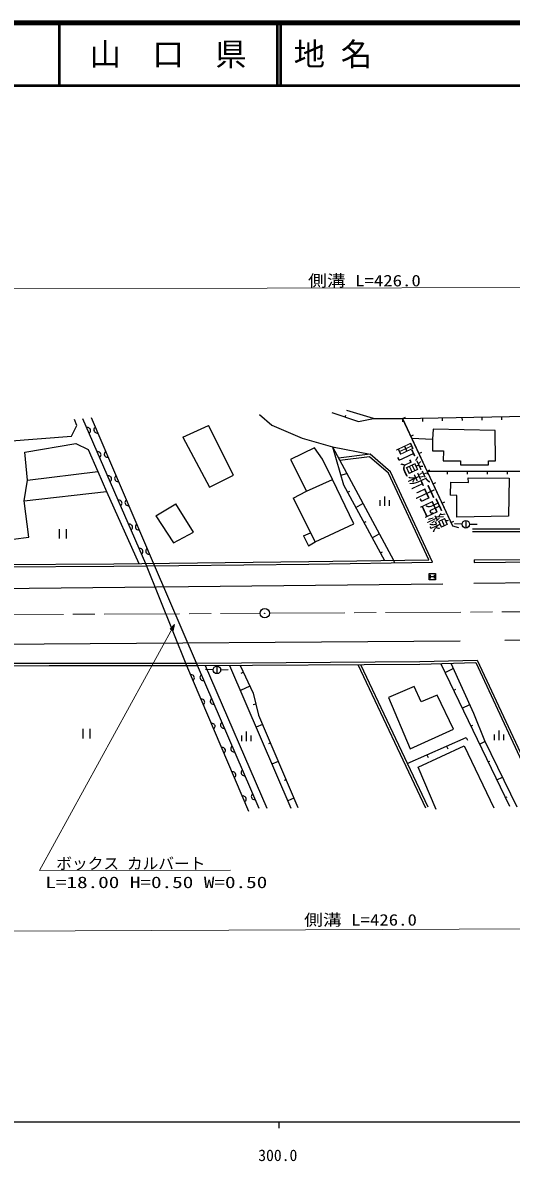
# Model space of a CAD drawing. Units: millimetres, scale not verified. Extents: x 40000 to 680000, y 20000 to 380000.
# Drawn here: x 327223 to 405029, y 198715 to 380000 of the extents above; entities that cross this region are included whole.
import ezdxf
from ezdxf.enums import TextEntityAlignment as Align

# ---------------------------------------------------------------- set-up
doc = ezdxf.new("R2010")
doc.units = ezdxf.units.MM
doc.header["$LTSCALE"] = 1000
doc.linetypes.add('CHAIN', pattern=[18.5, 12, -1.5, 3.5, -1.5])
for name, color, linetype, lineweight in [('M-BGD', 7, 'Continuous', 25), ('M-BMK', 2, 'CHAIN', 13), ('M-BMK-SRVR', 3, 'Continuous', 25), ('M-STR-HTXT', 7, 'Continuous', 13), ('M-STR-STRC', 7, 'Continuous', 25), ('M-TTL', 2, 'Continuous', 140), ('M-TTL-BAND', 7, 'Continuous', 25), ('M-TTL-LINE', 7, 'Continuous', 50)]:
    doc.layers.add(name, color=color, linetype=linetype, lineweight=lineweight)
doc.layers.add('M-BMK-HTXT', color=7, linetype='Continuous')
doc.layers.add('M-TTL-TXT', color=7, linetype='Continuous')
doc.styles.add('ＭＳ ゴシック', font='')
doc.styles.get('ＭＳ ゴシック').set_extended_font_data('MS Gothic')

msp = doc.modelspace()

# ---------------------------------------------------------------- linework, layer by layer
at = {"layer": 'M-BGD'}
for p, q in [((364931, 317623), (366912, 315898)), ((376437, 317953), (380690, 316521)), ((378564, 317237), (378663, 317534)), ((383103, 316971), (378850, 318239)), ((387725, 316971), (407608, 317349)), ((403486, 317271), (403496, 316771)), ((334999, 314151), (335817, 315889)), ((335817, 315889), (335459, 316809)), ((336748, 317008), (346782, 293913)), ((337511, 315553), (337385, 315542)), ((337627, 315538), (337511, 315553)), ((337758, 315486), (337627, 315538)), ((337853, 315418), (337758, 315486)), ((348060, 293928), (338154, 317072)), ((338688, 315519), (338620, 315424)), ((338783, 315603), (338688, 315519)), ((352727, 314039), (356801, 315876)), ((360796, 307968), (356801, 315876)), ((366912, 315898), (371705, 313853)), ((380690, 316521), (383103, 316971)), ((383103, 316971), (387725, 316971)), ((387725, 316971), (388178, 317183)), ((387725, 316971), (395681, 299913)), ((387725, 316971), (387735, 316471)), ((391624, 308612), (387725, 316971)), ((390877, 317031), (390887, 316531)), ((394030, 317091), (394039, 316591)), ((397182, 317151), (397191, 316651)), ((400334, 317211), (400343, 316711)), ((324723, 313384), (334999, 314151)), ((337783, 314625), (337878, 314709)), ((337938, 315324), (337853, 315418)), ((337878, 314709), (337945, 314804)), ((338001, 315177), (337938, 315324)), ((337945, 314804), (337997, 314935)), ((337997, 314935), (338012, 315051)), ((338012, 315051), (338001, 315177)), ((338567, 315293), (338551, 315177)), ((338551, 315177), (338562, 315051)), ((338562, 315051), (338625, 314904)), ((338620, 315424), (338567, 315293)), ((338625, 314904), (338709, 314810)), ((338709, 314810), (338803, 314741)), ((338803, 314741), (338935, 314689)), ((338935, 314689), (339050, 314673)), ((339050, 314673), (339176, 314683)), ((352727, 314039), (356961, 306051)), ((371705, 313853), (376562, 312447)), ((389025, 314185), (389478, 314396)), ((389171, 313871), (392509, 313703)), ((392591, 315298), (392509, 313703)), ((392509, 313703), (392509, 311862)), ((402448, 315052), (392591, 315298)), ((402530, 310267), (402448, 315052)), ((327545, 311640), (335662, 312982)), ((335662, 312982), (337643, 312023)), ((337643, 312023), (339176, 308572)), ((373679, 312301), (369895, 310460)), ((374957, 310511), (373679, 312301)), ((376562, 312447), (382556, 311324)), ((376562, 312447), (386273, 294414)), ((376562, 312447), (378297, 306434)), ((392509, 311862), (394227, 311862)), ((394227, 311862), (394186, 310267)), ((327993, 307166), (327545, 311640)), ((339183, 311704), (339057, 311693)), ((339299, 311688), (339183, 311704)), ((339431, 311637), (339299, 311688)), ((339525, 311569), (339431, 311637)), ((339456, 310775), (339550, 310860)), ((339610, 311475), (339525, 311569)), ((339550, 310860), (339618, 310955)), ((339674, 311328), (339610, 311475)), ((339618, 310955), (339670, 311086)), ((339670, 311086), (339685, 311202)), ((339685, 311202), (339674, 311328)), ((340218, 311435), (340202, 311320)), ((340202, 311320), (340213, 311194)), ((340213, 311194), (340276, 311047)), ((340271, 311567), (340218, 311435)), ((340339, 311661), (340271, 311567)), ((340276, 311047), (340360, 310952)), ((340434, 311745), (340339, 311661)), ((340360, 310952), (340454, 310884)), ((340454, 310884), (340585, 310831)), ((340585, 310831), (340701, 310815)), ((340701, 310815), (340827, 310826)), ((369895, 310460), (372400, 305399)), ((376542, 307290), (374957, 310511)), ((376996, 310943), (377093, 310972)), ((382556, 311324), (377530, 310650)), ((382431, 310904), (377732, 310274)), ((385489, 308266), (382431, 310904)), ((385815, 308512), (382556, 311324)), ((390325, 311398), (390778, 311610)), ((394186, 310267), (396967, 310226)), ((396967, 310226), (396927, 309613)), ((401385, 309613), (401385, 310267)), ((401385, 310267), (402530, 310267)), ((327993, 307166), (339176, 308572)), ((339176, 308572), (340582, 305377)), ((377863, 307937), (378839, 308219)), ((391885, 294496), (385489, 308266)), ((392508, 294106), (385815, 308512)), ((391624, 308612), (392077, 308823)), ((391624, 308612), (407552, 308601)), ((391624, 308612), (391624, 308112)), ((394810, 308609), (394809, 308109)), ((396927, 309613), (401385, 309613)), ((397995, 308607), (397995, 308107)), ((401181, 308605), (401180, 308105)), ((404366, 308603), (404366, 308103)), ((327423, 303901), (327993, 307166)), ((340856, 307855), (340730, 307843)), ((340971, 307839), (340856, 307855)), ((341103, 307787), (340971, 307839)), ((341198, 307720), (341103, 307787)), ((341128, 306926), (341222, 307011)), ((341282, 307626), (341198, 307720)), ((341222, 307011), (341290, 307106)), ((341346, 307479), (341282, 307626)), ((341290, 307106), (341342, 307237)), ((341342, 307237), (341357, 307353)), ((341357, 307353), (341346, 307479)), ((341869, 307578), (341853, 307463)), ((341853, 307463), (341864, 307337)), ((341864, 307337), (341927, 307189)), ((341922, 307709), (341869, 307578)), ((341990, 307804), (341922, 307709)), ((341927, 307189), (342011, 307095)), ((342085, 307888), (341990, 307804)), ((342011, 307095), (342105, 307027)), ((342105, 307027), (342236, 306974)), ((342236, 306974), (342352, 306958)), ((342352, 306958), (342478, 306969)), ((356961, 306051), (360796, 307968)), ((372400, 305399), (376542, 307290)), ((379967, 300235), (376542, 307290)), ((378297, 306434), (384838, 294393)), ((392580, 306563), (393033, 306774)), ((395452, 300405), (392580, 306563)), ((395357, 306840), (395291, 304779)), ((395357, 306840), (398203, 306775)), ((398203, 306775), (398171, 307528)), ((398171, 307528), (404682, 307462)), ((404682, 307462), (404617, 301409)), ((327423, 303901), (340582, 305377)), ((340582, 305377), (345697, 293900)), ((370304, 304325), (372400, 305399)), ((378951, 305230), (379298, 305419)), ((384824, 304584), (384824, 303084)), ((396338, 304714), (395291, 304779)), ((396338, 301278), (396338, 304714)), ((328190, 298086), (327423, 303901)), ((342528, 304005), (342402, 303994)), ((342644, 303990), (342528, 304005)), ((342775, 303938), (342644, 303990)), ((342870, 303871), (342775, 303938)), ((342801, 303077), (342895, 303162)), ((342955, 303776), (342870, 303871)), ((342895, 303162), (342963, 303256)), ((343018, 303630), (342955, 303776)), ((342963, 303256), (343014, 303388)), ((343014, 303388), (343030, 303504)), ((343030, 303504), (343018, 303630)), ((343520, 303721), (343504, 303605)), ((343504, 303605), (343515, 303479)), ((343515, 303479), (343578, 303332)), ((343573, 303852), (343520, 303721)), ((343641, 303947), (343573, 303852)), ((343578, 303332), (343662, 303238)), ((343735, 304031), (343641, 303947)), ((343662, 303238), (343756, 303169)), ((343756, 303169), (343887, 303117)), ((343887, 303117), (344003, 303101)), ((344003, 303101), (344129, 303111)), ((348414, 301497), (351609, 303415)), ((354405, 298861), (351609, 303415)), ((370304, 304325), (373781, 297321)), ((380259, 302822), (381409, 303446)), ((384074, 303984), (384074, 303084)), ((385574, 303984), (385574, 303084)), ((394016, 303484), (394469, 303695)), ((348414, 301497), (351210, 297184)), ((404617, 301409), (396338, 301278)), ((333041, 299359), (333041, 297859)), ((334181, 297859), (334181, 299359)), ((344200, 300156), (344074, 300145)), ((344316, 300141), (344200, 300156)), ((344448, 300089), (344316, 300141)), ((344543, 300021), (344448, 300089)), ((344473, 299228), (344567, 299312)), ((344627, 299927), (344543, 300021)), ((344567, 299312), (344635, 299407)), ((344691, 299781), (344627, 299927)), ((344635, 299407), (344687, 299539)), ((344687, 299539), (344702, 299655)), ((344702, 299655), (344691, 299781)), ((345171, 299864), (345155, 299748)), ((345155, 299748), (345166, 299622)), ((345166, 299622), (345228, 299475)), ((345223, 299995), (345171, 299864)), ((345292, 300089), (345223, 299995)), ((345228, 299475), (345312, 299380)), ((345386, 300173), (345292, 300089)), ((345312, 299380), (345407, 299312)), ((345407, 299312), (345538, 299259)), ((345538, 299259), (345654, 299244)), ((345654, 299244), (345780, 299254)), ((373781, 297321), (379967, 300235)), ((381567, 300413), (381910, 300599)), ((395452, 300405), (395905, 300616)), ((395681, 299913), (396602, 299606)), ((397197, 300159), (395998, 300202)), ((397797, 300738), (397797, 299538)), ((398397, 300138), (399597, 300138)), ((398854, 299406), (407596, 299406)), ((311382, 296041), (328190, 298086)), ((351210, 297184), (354405, 298861)), ((371940, 298292), (373049, 298796)), ((371940, 298292), (372758, 296708)), ((372758, 296708), (373781, 297321)), ((382875, 298005), (384008, 298620)), ((398854, 299006), (407596, 299006)), ((345873, 296307), (345747, 296296)), ((345988, 296292), (345873, 296307)), ((346120, 296240), (345988, 296292)), ((346215, 296172), (346120, 296240)), ((346299, 296078), (346215, 296172)), ((346239, 295463), (346307, 295558)), ((346363, 295931), (346299, 296078)), ((346307, 295558), (346359, 295690)), ((346359, 295690), (346374, 295805)), ((346374, 295805), (346363, 295931)), ((346822, 296006), (346806, 295891)), ((346806, 295891), (346816, 295765)), ((346816, 295765), (346879, 295618)), ((346874, 296138), (346822, 296006)), ((346943, 296232), (346874, 296138)), ((346879, 295618), (346963, 295523)), ((347037, 296316), (346943, 296232)), ((346963, 295523), (347058, 295455)), ((384184, 295597), (384521, 295780)), ((312415, 293696), (341749, 293854)), ((341749, 293854), (372782, 294215)), ((341752, 293454), (372788, 293815)), ((346145, 295379), (346239, 295463)), ((346782, 293913), (353304, 277635)), ((347058, 295455), (347189, 295402)), ((347189, 295402), (347305, 295386)), ((347305, 295386), (347431, 295397)), ((355063, 277635), (348060, 293928)), ((372782, 294215), (391885, 294496)), ((372788, 293815), (392508, 294106)), ((386273, 294414), (386426, 294016)), ((399145, 294457), (416366, 294621)), ((399145, 294457), (399148, 294057)), ((399148, 294057), (416367, 294221)), ((312420, 293296), (341752, 293454)), ((391941, 291300), (391941, 292300)), ((391941, 292300), (392941, 292300)), ((392141, 292100), (392141, 291500)), ((392741, 292100), (392741, 291500)), ((392941, 292300), (392941, 291300)), ((392941, 291300), (391941, 291300)), ((392141, 291800), (392741, 291800)), ((290309, 277930), (331406, 278035)), ((290312, 277530), (331407, 277635)), ((331406, 278035), (354971, 278035)), ((331407, 277635), (354972, 277635)), ((353304, 277635), (363198, 254480)), ((354971, 278035), (390462, 278267)), ((354972, 277635), (390469, 277867)), ((364875, 254879), (355063, 277635)), ((356264, 277635), (366074, 254959)), ((358142, 277554), (358142, 276354)), ((360163, 277669), (369908, 254959)), ((361864, 277680), (363917, 273252)), ((380582, 277802), (391358, 254965)), ((381023, 277805), (391719, 255135)), ((390462, 278267), (399620, 278522)), ((390469, 277867), (399368, 278115)), ((404788, 255190), (393796, 277959)), ((395391, 278004), (399037, 270080)), ((399368, 278115), (410072, 255108)), ((399620, 278522), (410435, 255277)), ((354058, 276176), (353932, 276165)), ((354173, 276160), (354058, 276176)), ((354304, 276107), (354173, 276160)), ((354399, 276039), (354304, 276107)), ((354483, 275944), (354399, 276039)), ((354546, 275797), (354483, 275944)), ((354488, 275424), (354540, 275556)), ((354540, 275556), (354556, 275671)), ((354556, 275671), (354546, 275797)), ((355468, 275888), (355452, 275772)), ((355452, 275772), (355463, 275646)), ((355463, 275646), (355526, 275499)), ((355520, 276019), (355468, 275888)), ((355588, 276114), (355520, 276019)), ((355682, 276198), (355588, 276114)), ((357542, 276979), (356343, 277029)), ((358741, 276973), (359941, 277012)), ((362377, 276573), (361941, 276371)), ((394483, 276536), (395778, 277162)), ((354325, 275246), (354419, 275330)), ((354419, 275330), (354488, 275424)), ((355526, 275499), (355611, 275405)), ((355611, 275405), (355705, 275337)), ((355705, 275337), (355837, 275285)), ((355837, 275285), (355952, 275269)), ((355952, 275269), (356078, 275280)), ((363404, 274359), (361885, 273655)), ((389571, 274300), (385481, 272562)), ((390696, 271846), (389571, 274300)), ((395857, 273690), (396230, 273870)), ((355707, 272317), (355581, 272306)), ((355822, 272301), (355707, 272317)), ((355954, 272248), (355822, 272301)), ((356048, 272180), (355954, 272248)), ((356132, 272085), (356048, 272180)), ((356195, 271938), (356132, 272085)), ((356205, 271812), (356195, 271938)), ((357103, 272095), (357088, 271979)), ((357088, 271979), (357098, 271853)), ((357155, 272226), (357103, 272095)), ((357223, 272321), (357155, 272226)), ((357318, 272405), (357223, 272321)), ((363917, 273252), (364796, 269737)), ((385481, 272562), (388907, 264382)), ((393252, 272920), (390696, 271846)), ((395808, 267500), (393252, 272920)), ((355974, 271387), (356068, 271471)), ((356068, 271471), (356137, 271565)), ((356137, 271565), (356189, 271696)), ((356189, 271696), (356205, 271812)), ((357098, 271853), (357162, 271706)), ((357162, 271706), (357246, 271612)), ((357246, 271612), (357341, 271544)), ((357341, 271544), (357472, 271492)), ((357472, 271492), (357588, 271476)), ((357588, 271476), (357714, 271487)), ((364356, 271495), (363938, 271390)), ((397231, 270844), (398421, 271418)), ((357356, 268457), (357230, 268447)), ((357471, 268441), (357356, 268457)), ((357603, 268389), (357471, 268441)), ((357697, 268320), (357603, 268389)), ((357781, 268226), (357697, 268320)), ((358739, 268302), (358723, 268187)), ((358791, 268434), (358739, 268302)), ((358859, 268528), (358791, 268434)), ((358953, 268613), (358859, 268528)), ((364796, 269737), (371026, 255039)), ((399037, 270080), (400762, 265735)), ((336793, 267548), (336793, 266048)), ((337933, 266048), (337933, 267548)), ((357623, 267527), (357717, 267611)), ((357717, 267611), (357786, 267706)), ((357844, 268079), (357781, 268226)), ((357786, 267706), (357838, 267837)), ((357838, 267837), (357854, 267952)), ((357854, 267952), (357844, 268079)), ((358723, 268187), (358734, 268061)), ((358734, 268061), (358797, 267914)), ((358797, 267914), (358881, 267819)), ((358881, 267819), (358976, 267751)), ((358976, 267751), (359108, 267699)), ((359108, 267699), (359223, 267684)), ((359223, 267684), (359349, 267694)), ((362055, 266520), (362055, 265620)), ((362805, 267120), (362805, 265620)), ((363555, 266520), (363555, 265620)), ((365419, 268267), (364385, 267829)), ((388907, 264382), (395808, 267500)), ((398605, 267998), (398922, 268151)), ((402290, 266685), (402290, 265785)), ((403040, 267285), (403040, 265785)), ((403790, 266685), (403790, 265785)), ((360494, 264736), (360426, 264641)), ((360589, 264820), (360494, 264736)), ((366665, 265328), (366359, 265198)), ((388446, 262073), (397848, 266215)), ((390213, 261457), (397524, 264882)), ((394714, 264834), (394916, 264377)), ((397524, 264882), (402278, 254964)), ((397848, 266215), (398050, 265758)), ((399979, 265152), (400843, 265569)), ((400762, 265735), (405939, 255126)), ((359005, 264598), (358879, 264588)), ((359120, 264582), (359005, 264598)), ((359252, 264529), (359120, 264582)), ((359346, 264461), (359252, 264529)), ((359272, 263668), (359366, 263752)), ((359430, 264366), (359346, 264461)), ((359366, 263752), (359435, 263846)), ((359493, 264219), (359430, 264366)), ((359435, 263846), (359487, 263978)), ((359487, 263978), (359503, 264093)), ((359503, 264093), (359493, 264219)), ((360374, 264510), (360359, 264394)), ((360359, 264394), (360369, 264268)), ((360369, 264268), (360433, 264121)), ((360426, 264641), (360374, 264510)), ((360433, 264121), (360517, 264027)), ((360517, 264027), (360612, 263959)), ((360612, 263959), (360743, 263906)), ((360743, 263906), (360859, 263891)), ((360859, 263891), (360985, 263902)), ((391580, 263454), (391782, 262996)), ((367911, 262388), (366903, 261961)), ((388446, 262073), (388648, 261615)), ((393076, 254708), (390213, 261457)), ((401353, 262306), (401616, 262432)), ((360654, 260739), (360528, 260728)), ((360769, 260723), (360654, 260739)), ((360901, 260670), (360769, 260723)), ((360995, 260602), (360901, 260670)), ((360921, 259809), (361015, 259893)), ((361079, 260507), (360995, 260602)), ((361015, 259893), (361084, 259987)), ((361142, 260360), (361079, 260507)), ((361084, 259987), (361136, 260118)), ((361136, 260118), (361152, 260234)), ((361152, 260234), (361142, 260360)), ((362010, 260717), (361994, 260601)), ((361994, 260601), (362005, 260475)), ((362005, 260475), (362068, 260328)), ((362062, 260848), (362010, 260717)), ((362130, 260943), (362062, 260848)), ((362068, 260328), (362152, 260234)), ((362224, 261027), (362130, 260943)), ((362152, 260234), (362247, 260166)), ((362247, 260166), (362379, 260114)), ((362379, 260114), (362494, 260098)), ((362494, 260098), (362620, 260109)), ((369157, 259448), (368859, 259322)), ((402727, 259459), (403615, 259888)), ((362303, 256879), (362177, 256869)), ((362418, 256863), (362303, 256879)), ((362550, 256811), (362418, 256863)), ((362644, 256742), (362550, 256811)), ((362570, 255949), (362664, 256033)), ((362728, 256648), (362644, 256742)), ((362664, 256033), (362733, 256128)), ((362791, 256501), (362728, 256648)), ((362733, 256128), (362785, 256259)), ((362785, 256259), (362801, 256375)), ((362801, 256375), (362791, 256501)), ((363645, 256924), (363630, 256808)), ((363630, 256808), (363640, 256682)), ((363640, 256682), (363704, 256536)), ((363697, 257055), (363645, 256924)), ((363765, 257150), (363697, 257055)), ((363704, 256536), (363788, 256441)), ((363860, 257234), (363765, 257150)), ((363788, 256441), (363883, 256373)), ((363883, 256373), (364014, 256321)), ((364014, 256321), (364130, 256305)), ((364130, 256305), (364256, 256316)), ((370403, 256509), (369422, 256092)), ((404101, 256613), (404371, 256744))]:
    msp.add_line(p, q, dxfattribs=at)
for centre in [(397797, 300138), (358142, 276954)]:
    msp.add_circle(centre, 600, dxfattribs=at)
at = {"layer": 'M-BMK'}
for p, q in [((366520, 285975), (465108, 286531)), ((266211, 285434), (365020, 285967))]:
    msp.add_line(p, q, dxfattribs=at)
at = {"layer": 'M-BMK-SRVR'}
for radius in [750, 30]:
    msp.add_circle((365770, 285971), radius, dxfattribs=at)
at = {"layer": 'M-STR-HTXT'}
for p, q in [((572094, 338197), (191387, 337327)), ((351409, 284166), (329880, 245010)), ((350682, 283425), (351409, 284166)), ((351172, 283155), (350682, 283425)), ((350771, 283421), (351274, 283921)), ((351122, 283228), (350771, 283421)), ((350860, 283418), (351197, 283781)), ((351071, 283302), (350860, 283418)), ((350950, 283414), (351081, 283570)), ((351020, 283376), (350950, 283414)), ((351081, 283570), (351020, 283376)), ((351197, 283781), (351071, 283302)), ((351274, 283921), (351122, 283228)), ((351409, 284166), (351172, 283155)), ((329880, 245010), (360287, 245066)), ((148760, 234578), (577108, 236431))]:
    msp.add_line(p, q, dxfattribs=at)
at = {"layer": 'M-STR-STRC'}
for p, q in [((314460, 289848), (394126, 290643)), ((399087, 290774), (441477, 291170)), ((317263, 281018), (396918, 281582)), ((404031, 281670), (443174, 282069))]:
    msp.add_line(p, q, dxfattribs=at)
at = {"layer": 'M-TTL'}
msp.add_line((680000, 380000), (40000, 380000), dxfattribs=at)
at = {"layer": 'M-TTL-BAND'}
for p, q in [((40000, 205000), (579000, 205000)), ((368000, 205000), (368000, 204000))]:
    msp.add_line(p, q, dxfattribs=at)
at = {"layer": 'M-TTL-LINE'}
for p, q in [((333000, 380000), (333000, 370000)), ((367750, 380000), (367750, 370000)), ((368250, 380000), (368250, 370000)), ((40000, 370000), (680000, 370000))]:
    msp.add_line(p, q, dxfattribs=at)

# ---------------------------------------------------------------- texts
at = {"layer": 'M-BMK-HTXT', "style": 'ＭＳ ゴシック', "width": 0.7}
msp.add_text('町道新市西線', height=2566, rotation=295.1, dxfattribs=at).set_placement((385786, 311810), align=Align.BOTTOM_LEFT)
at = {"layer": 'M-STR-HTXT', "style": 'ＭＳ ゴシック'}
for s, width, p in [('側溝 L=426.0', 1.2, (372657, 337476)), ('L=18.00 H=0.50 W=0.50', 1.35, (330818, 241659)), ('側溝 L=426.0', 1.2, (372033, 235685))]:
    msp.add_text(s, height=1833, dxfattribs=dict(at, width=width)).set_placement(p, align=Align.BOTTOM_LEFT)
msp.add_text('ボックス カルバート', height=1833, dxfattribs=at).set_placement((332566, 244659), align=Align.BOTTOM_LEFT)
at = {"layer": 'M-TTL-BAND', "style": 'ＭＳ ゴシック'}
msp.add_text('300.0', height=1833, dxfattribs=at).set_placement((367844, 198195), align=Align.BOTTOM_CENTER)
at = {"layer": 'M-TTL-TXT', "style": 'ＭＳ ゴシック'}
msp.add_text('山\u3000口\u3000県', height=3666, dxfattribs=at).set_placement((350375, 375000), align=Align.MIDDLE_CENTER)
msp.add_text('地 名', height=3666, dxfattribs=at).set_placement((370380, 375000), align=Align.MIDDLE_LEFT)

doc.saveas('drawing.dxf')
